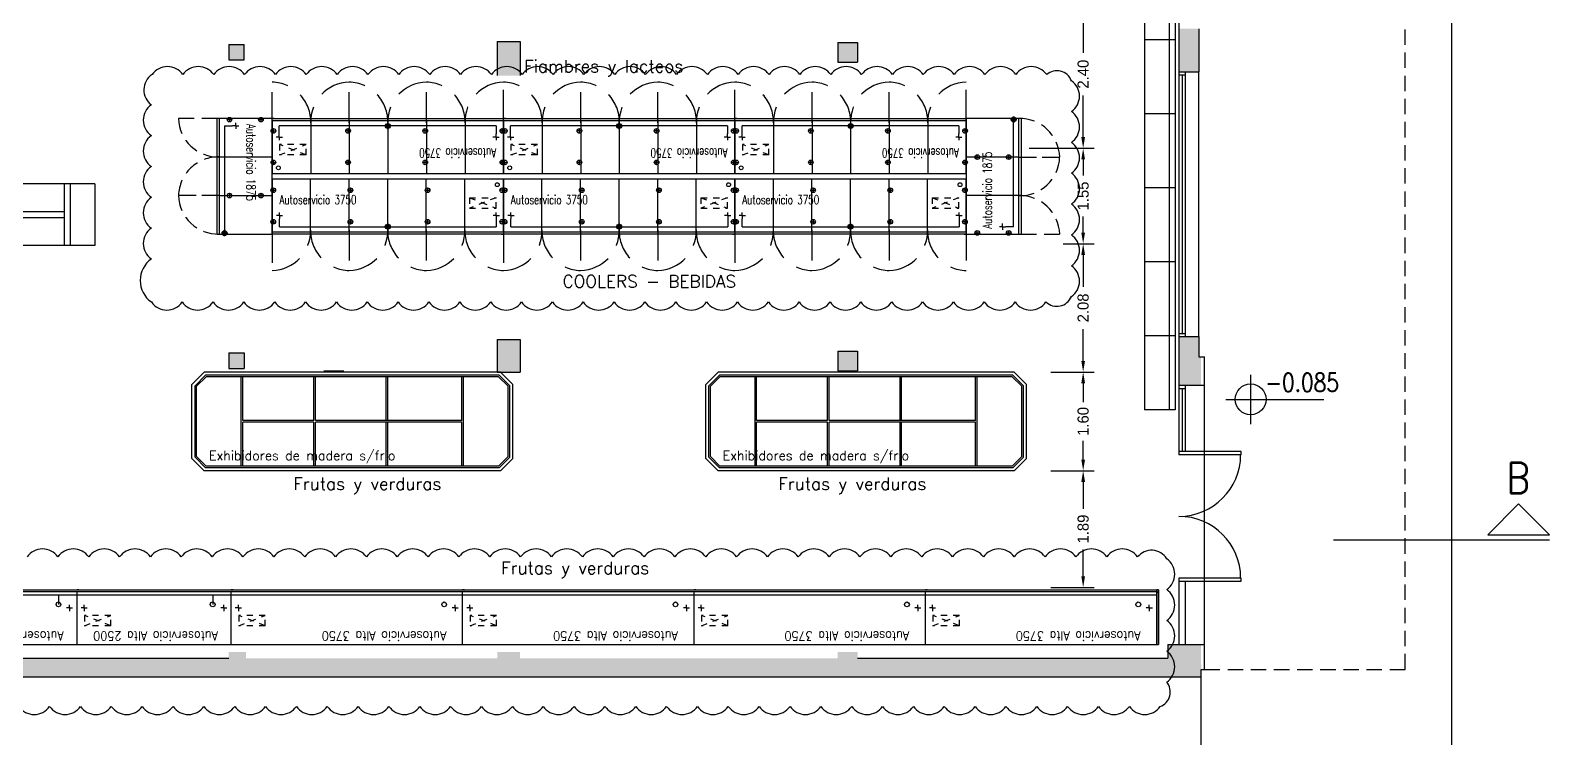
# Model space of a CAD drawing. Header units: metres. Extents: x 95 to 486, y 2972 to 3465.
# Drawn here: x 217.37 to 242, y 3373.57 to 3385.03 of the extents above; entities that cross this region are included whole.
import ezdxf
from ezdxf.enums import TextEntityAlignment as Align

# ---------------------------------------------------------------- set-up
doc = ezdxf.new("R2010")
doc.units = ezdxf.units.M
for name, pattern in [('DASHED2', [0.375, 0.25, -0.125]), ('HIDDEN', [0.375, 0.25, -0.125]), ('TRATTEGGIATA2', [0.375, 0.25, -0.125])]:
    doc.linetypes.add(name, pattern=pattern)
for name, color, linetype in [('0_MUROS', 7, 'Continuous'), ('0_PUERTAS-VENTANAS', 3, 'Continuous'), ('C_COTAS', 5, 'Continuous'), ('E-EXHIBIDORAS', 8, 'Continuous'), ('E-TXT', 7, 'Continuous'), ('E_EQUIPAMIENTO', 1, 'Continuous'), ('E_EXHIBIDORAS', 1, 'Continuous'), ('E_GONDOLAS', 1, 'Continuous'), ('T_TEXTOS', 3, 'Continuous'), ('T_TEXTOS-EQUIPAMIENTO', 5, 'Continuous')]:
    doc.layers.add(name, color=color, linetype=linetype)
doc.styles.add('ROMANS', font='romans.shx', dxfattribs={"width": 0.8, "height": 0.15})
doc.styles.add('TESTI15', font='romans.shx', dxfattribs={"width": 0.9, "height": 1.5})
doc.dimstyles.new('STANDARD$0', dxfattribs={"dimtxt": 0.2, "dimasz": 0.18, "dimexe": 0.18, "dimexo": 0.0625, "dimgap": 0.09, "dimtad": 0, "dimzin": 0, "dimdsep": 46, "dimtxsty": 'ROMANS', "dimblk": 'OBLIQUE', "dimsah": 1, "dimcen": 0.09, "dimse1": 1, "dimse2": 1, "dimadec": 0, "dimazin": 0, "dimtfac": 1, "dimtofl": 0, "dimtmove": 0, "dimatfit": 3, "dimldrblk": 'OBLIQUE', "dimfxl": 1, "dimtolj": 1, "dimtzin": 0, "dimarcsym": 0})

# ---------------------------------------------------------------- blocks, each defined once
blk = doc.blocks.new('*D250')
at = {"layer": 'C_COTAS', "color": 0, "lineweight": -2, "transparency": 16777216}
for p, q in [((233.767, 3385.524), (234.616, 3385.524)), ((234.436, 3385.344), (234.436, 3384.669)), ((234.436, 3383.304), (234.436, 3383.979)), ((233.562, 3383.124), (234.616, 3383.124))]:
    blk.add_line(p, q, dxfattribs=at)
at = {"layer": 'C_COTAS', "color": 0, "transparency": 16777216}
for points in [[(234.406, 3385.344), (234.466, 3385.344), (234.436, 3385.524)], [(234.406, 3383.304), (234.466, 3383.304), (234.436, 3383.124)]]:
    blk.add_solid(points, dxfattribs=at)
at = {"layer": 'DEFPOINTS', "color": 0, "transparency": 16777216}
for p in [(233.705, 3385.524), (233.5, 3383.124), (234.436, 3383.124)]:
    blk.add_point(p, dxfattribs=at)
at = {"layer": 'C_COTAS', "color": 0, "transparency": 16777216, "insert": (234.436, 3384.324), "char_height": 0.18, "attachment_point": 5, "rotation": 90}
blk.add_mtext('\\A1;2.40', dxfattribs=at)
blk = doc.blocks.new('*D251')
at = {"layer": 'C_COTAS', "color": 0, "lineweight": -2, "transparency": 16777216}
for p, q in [((234.112, 3381.574), (234.616, 3381.574)), ((234.436, 3381.394), (234.436, 3380.879)), ((234.436, 3379.674), (234.436, 3380.189)), ((233.912, 3379.494), (234.616, 3379.494))]:
    blk.add_line(p, q, dxfattribs=at)
at = {"layer": 'C_COTAS', "color": 0, "transparency": 16777216}
for points in [[(234.406, 3381.394), (234.466, 3381.394), (234.436, 3381.574)], [(234.406, 3379.674), (234.466, 3379.674), (234.436, 3379.494)]]:
    blk.add_solid(points, dxfattribs=at)
at = {"layer": 'DEFPOINTS', "color": 0, "transparency": 16777216}
for p in [(234.05, 3381.574), (233.85, 3379.494), (234.436, 3379.494)]:
    blk.add_point(p, dxfattribs=at)
at = {"layer": 'C_COTAS', "color": 0, "transparency": 16777216, "insert": (234.436, 3380.534), "char_height": 0.18, "attachment_point": 5, "rotation": 90}
blk.add_mtext('\\A1;2.08', dxfattribs=at)
blk = doc.blocks.new('*D252')
at = {"layer": 'C_COTAS', "color": 0, "lineweight": -2, "transparency": 16777216}
for p, q in [((233.912, 3377.894), (234.616, 3377.894)), ((234.436, 3377.714), (234.436, 3377.279)), ((234.436, 3376.184), (234.436, 3376.619)), ((233.912, 3376.004), (234.616, 3376.004))]:
    blk.add_line(p, q, dxfattribs=at)
at = {"layer": 'C_COTAS', "color": 0, "transparency": 16777216}
for points in [[(234.406, 3377.714), (234.466, 3377.714), (234.436, 3377.894)], [(234.406, 3376.184), (234.466, 3376.184), (234.436, 3376.004)]]:
    blk.add_solid(points, dxfattribs=at)
at = {"layer": 'DEFPOINTS', "color": 0, "transparency": 16777216}
for p in [(233.85, 3377.894), (233.85, 3376.004), (234.436, 3376.004)]:
    blk.add_point(p, dxfattribs=at)
at = {"layer": 'C_COTAS', "color": 0, "transparency": 16777216, "insert": (234.436, 3376.949), "char_height": 0.18, "attachment_point": 5, "rotation": 90}
blk.add_mtext('\\A1;1.89', dxfattribs=at)
blk = doc.blocks.new('*D253')
at = {"layer": 'C_COTAS', "color": 0, "lineweight": -2, "transparency": 16777216}
for p, q in [((233.912, 3379.494), (234.616, 3379.494)), ((234.436, 3379.314), (234.436, 3379.009)), ((234.436, 3378.074), (234.436, 3378.379)), ((233.912, 3377.894), (234.616, 3377.894))]:
    blk.add_line(p, q, dxfattribs=at)
at = {"layer": 'C_COTAS', "color": 0, "transparency": 16777216}
for points in [[(234.406, 3379.314), (234.466, 3379.314), (234.436, 3379.494)], [(234.406, 3378.074), (234.466, 3378.074), (234.436, 3377.894)]]:
    blk.add_solid(points, dxfattribs=at)
at = {"layer": 'DEFPOINTS', "color": 0, "transparency": 16777216}
for p in [(233.85, 3379.494), (233.85, 3377.894), (234.436, 3377.894)]:
    blk.add_point(p, dxfattribs=at)
at = {"layer": 'C_COTAS', "color": 0, "transparency": 16777216, "insert": (234.436, 3378.694), "char_height": 0.18, "attachment_point": 5, "rotation": 90}
blk.add_mtext('\\A1;1.60', dxfattribs=at)
blk = doc.blocks.new('*D255')
at = {"layer": 'C_COTAS', "color": 0, "lineweight": -2, "transparency": 16777216}
for p, q in [((233.562, 3383.124), (234.616, 3383.124)), ((234.436, 3382.944), (234.436, 3382.679)), ((234.436, 3381.754), (234.436, 3382.019)), ((234.112, 3381.574), (234.616, 3381.574))]:
    blk.add_line(p, q, dxfattribs=at)
at = {"layer": 'C_COTAS', "color": 0, "transparency": 16777216}
for points in [[(234.406, 3382.944), (234.466, 3382.944), (234.436, 3383.124)], [(234.406, 3381.754), (234.466, 3381.754), (234.436, 3381.574)]]:
    blk.add_solid(points, dxfattribs=at)
at = {"layer": 'DEFPOINTS', "color": 0, "transparency": 16777216}
for p in [(233.5, 3383.124), (234.05, 3381.574), (234.436, 3381.574)]:
    blk.add_point(p, dxfattribs=at)
at = {"layer": 'C_COTAS', "color": 0, "transparency": 16777216, "insert": (234.436, 3382.349), "char_height": 0.18, "attachment_point": 5, "rotation": 90}
blk.add_mtext('\\A1;1.55', dxfattribs=at)
blk = doc.blocks.new('3750')
at = {"layer": 'E_EXHIBIDORAS'}
for p, q in [((411945, 430550), (408195, 430550)), ((408195, 430550), (408195, 429700)), ((411945, 430550), (411945, 429700)), ((408317, 429960), (408267, 429960)), ((408317, 429960), (408317, 430010)), ((408317, 429960), (408317, 429910)), ((408317, 429960), (408367, 429960)), ((408455, 429902), (408467, 429930)), ((408467, 429930), (408495, 429942)), ((408495, 429942), (408524, 429931)), ((408524, 429931), (408535, 429902)), ((411830, 429960), (411780, 429960)), ((411830, 429960), (411830, 430010)), ((411830, 429960), (411830, 429910)), ((411830, 429960), (411880, 429960)), ((408195, 429700), (411945, 429700)), ((408467, 429874), (408455, 429902)), ((408495, 429862), (408467, 429874)), ((408524, 429874), (408495, 429862)), ((408535, 429902), (408524, 429874)), ((410695, 429665), (408195, 429665)), ((411915, 429665), (411945, 429665))]:
    blk.add_line(p, q, dxfattribs=at)
at = {"layer": 'E_EXHIBIDORAS', "linetype": 'TRATTEGGIATA2'}
for p, q in [((411395, 430250), (411825, 430250)), ((411395, 430250), (411825, 430080)), ((411825, 430250), (411395, 430080)), ((411395, 430250), (411395, 430080)), ((411825, 430080), (411825, 430250)), ((411395, 430080), (411825, 430080))]:
    blk.add_line(p, q, dxfattribs=at)
at = {"layer": 'E_EXHIBIDORAS', "color": 3}
for p, q in [((408195, 429752), (411945, 429752)), ((411945, 429665), (408195, 429665))]:
    blk.add_line(p, q, dxfattribs=at)
at = {"layer": 'E_EXHIBIDORAS', "color": 5, "style": 'TESTI15', "width": 0.9}
blk.add_text('Autoservicio Alta 3750', height=148, dxfattribs=at).set_placement((409469, 430417), align=Align.MIDDLE)
blk = doc.blocks.new('2500')
at = {"layer": 'E_EXHIBIDORAS'}
for p, q in [((411945, 428701), (409445, 428701)), ((409445, 428701), (409445, 427851)), ((411945, 428701), (411945, 427851)), ((409567, 428111), (409517, 428111)), ((409567, 428111), (409567, 428161)), ((409567, 428111), (409567, 428061)), ((409567, 428111), (409617, 428111)), ((409705, 428053), (409717, 428081)), ((409717, 428026), (409705, 428053)), ((409717, 428081), (409745, 428093)), ((409745, 428013), (409717, 428026)), ((409745, 428093), (409774, 428082)), ((409745, 427903), (409745, 428053)), ((409774, 428025), (409745, 428013)), ((409774, 428082), (409785, 428053)), ((409785, 428053), (409774, 428025)), ((411830, 428111), (411780, 428111)), ((411830, 428111), (411830, 428161)), ((411830, 428111), (411830, 428061)), ((411830, 428111), (411880, 428111)), ((409445, 427851), (411945, 427851)), ((411915, 427816), (411945, 427816))]:
    blk.add_line(p, q, dxfattribs=at)
at = {"layer": 'E_EXHIBIDORAS', "linetype": 'TRATTEGGIATA2'}
for p, q in [((411395, 428401), (411825, 428401)), ((411395, 428401), (411825, 428231)), ((411825, 428401), (411395, 428231)), ((411395, 428401), (411395, 428231)), ((411395, 428231), (411825, 428231)), ((411825, 428231), (411825, 428401))]:
    blk.add_line(p, q, dxfattribs=at)
at = {"layer": 'E_EXHIBIDORAS', "color": 3}
for p, q in [((409445, 427903), (411945, 427903)), ((411945, 427816), (409445, 427816))]:
    blk.add_line(p, q, dxfattribs=at)
at = {"layer": 'E_EXHIBIDORAS', "color": 5, "style": 'TESTI15', "width": 0.9}
blk.add_text('Autoservicio Alta 2500', height=148, dxfattribs=at).set_placement((410672, 428568), align=Align.MIDDLE)
blk = doc.blocks.new('lateral izquierdo')
at = {"layer": 'E_EXHIBIDORAS', "color": 3, "linetype": 'ByBlock'}
for p, q in [((407702, 429665), (407702, 430550)), ((407732, 429700), (407717, 429700)), ((407702, 429665), (407732, 429665))]:
    blk.add_line(p, q, dxfattribs=at)
at = {"layer": 'E_EXHIBIDORAS'}
for p, q in [((407732, 430550), (407702, 430550)), ((407732, 429700), (407732, 429665))]:
    blk.add_line(p, q, dxfattribs=at)
at = {"layer": 'E_EXHIBIDORAS', "color": 1, "linetype": 'ByBlock'}
blk.add_line((407732, 429665), (407732, 430550), dxfattribs=at)
at = {"layer": 'E_EXHIBIDORAS', "color": 3, "linetype": 'ByBlock'}
blk.add_arc((407720, 429718), 17.5, 187.7705, 262.2295, dxfattribs=at)
blk = doc.blocks.new('COSTAN-REFERENCIA DE DESAGÜES')
at = {"layer": 'E-EXHIBIDORAS'}
blk.add_hatch(color=256, dxfattribs=at).paths.add_polyline_path([(40, 0, 1), (-40, 0, 1)])
blk.add_circle((0, 0), 40, dxfattribs=at)
blk = doc.blocks.new('COSTAN-CAM-COSTAN-CAM-COSTAN-CAM-COSTAN-CAM-COSTAN-CAM-COSTAN-CAM-COSTAN-CAM-COSTAN-CAM-COSTAN-CAM-COSTAN-CAM-COSTAN-CAM-COSTAN-CAM-COSTAN-CAM-COSTAN-CAM-COSTAN-CAM-COSTAN-CAM-LI_TL1_N_ECO 375')
at = {"layer": 'E-EXHIBIDORAS'}
for p, q in [((3750, 0), (0, 0)), ((0, 0), (0, -855)), ((625, -890), (625, 0)), ((1250, -855), (1250, 0)), ((1875, -890), (1875, 0)), ((2500, -855), (2500, 0)), ((3125, -890), (3125, 0)), ((3750, -855), (3750, 0)), ((-18, -180), (58, -180)), ((20, -142), (20, -218)), ((1232, -180), (1308, -180)), ((1270, -142), (1270, -218)), ((2482, -180), (2558, -180)), ((2520, -142), (2520, -218)), ((3768, -180), (3692, -180)), ((3730, -142), (3730, -218)), ((-18, -690), (58, -690)), ((20, -652), (20, -728)), ((122, -590), (72, -590)), ((122, -590), (122, -540)), ((122, -590), (122, -640)), ((122, -590), (172, -590)), ((122, -770), (122, -645)), ((1232, -690), (1308, -690)), ((1270, -652), (1270, -728)), ((1875, -720), (1875, -820)), ((2482, -690), (2558, -690)), ((2520, -652), (2520, -728)), ((3635, -590), (3585, -590)), ((3635, -590), (3635, -540)), ((3635, -590), (3635, -640)), ((3635, -590), (3685, -590)), ((3635, -645), (3635, -770)), ((3768, -690), (3692, -690)), ((3730, -652), (3730, -728)), ((0, -855), (3750, -855)), ((122, -770), (3635, -770)), ((1925, -770), (1825, -770)), ((3720, -890), (3750, -890))]:
    blk.add_line(p, q, dxfattribs=at)
at = {"layer": 'E-EXHIBIDORAS', "linetype": 'TRATTEGGIATA2'}
for p, q in [((3200, -300), (3630, -300)), ((3200, -300), (3630, -470)), ((3630, -300), (3200, -470)), ((3200, -300), (3200, -470)), ((3200, -470), (3630, -470)), ((3630, -470), (3630, -300))]:
    blk.add_line(p, q, dxfattribs=at)
at = {"layer": 'E-EXHIBIDORAS', "linetype": 'DASHED2', "ltscale": 2000}
for p, q in [((0, -855), (0, -1480)), ((1250, -820), (1250, -1480)), ((2500, -820), (2500, -1480)), ((3750, -820), (3750, -1480))]:
    blk.add_line(p, q, dxfattribs=at)
at = {"layer": 'E-EXHIBIDORAS', "linetype": 'ByBlock'}
blk.add_line((3750, -890), (0, -890), dxfattribs=at)
at = {"layer": 'E-EXHIBIDORAS'}
for centre, radius in [((20, -180), 37.6), ((1270, -180), 37.6), ((2520, -180), 37.6), ((3650, -90), 31), ((3730, -180), 37.6), ((20, -690), 37.6), ((1270, -690), 37.6), ((2520, -690), 37.6), ((3730, -690), 37.6)]:
    blk.add_circle(centre, radius, dxfattribs=at)
at = {"layer": 'E-EXHIBIDORAS', "linetype": 'DASHED2', "ltscale": 2000}
for centre, start, end in [((-17, -838), 271.5602, 1.5602), ((1267, -838), 178.4398, 268.4398), ((1233, -838), 271.5602, 1.5602), ((2517, -838), 178.4398, 268.4398), ((2483, -838), 271.5602, 1.5602), ((3767, -838), 178.4398, 268.4398)]:
    blk.add_arc(centre, 643, start, end, dxfattribs=at)
at = {"layer": 'E-EXHIBIDORAS'}
blk.add_blockref('COSTAN-REFERENCIA DE DESAGÜES', (1875, -770), dxfattribs=at)
at = {"layer": 'E-TXT', "insert": (120, -257), "char_height": 148, "attachment_point": 1}
blk.add_mtext_dynamic_manual_height_columns('{\\Fromans|c0;\\W0.7;Autoservicio 3750}', width=2631.13, gutter_width=1.38, heights=[0], dxfattribs=at)
blk = doc.blocks.new('ESQUINA')
at = {"layer": 'E-EXHIBIDORAS'}
for p, q in [((232.734, 3384.07), (230.859, 3384.07)), ((230.859, 3384.07), (230.859, 3383.215)), ((230.879, 3383.927), (230.879, 3383.852)), ((231.484, 3383.18), (231.484, 3384.07)), ((232.109, 3383.215), (232.109, 3384.07)), ((232.109, 3383.927), (232.109, 3383.852)), ((232.734, 3383.18), (232.734, 3384.07)), ((230.841, 3383.89), (230.916, 3383.89)), ((232.071, 3383.89), (232.146, 3383.89)), ((230.98, 3383.48), (230.93, 3383.48)), ((230.98, 3383.48), (230.98, 3383.53)), ((230.98, 3383.48), (230.98, 3383.43)), ((230.98, 3383.48), (231.03, 3383.48)), ((230.98, 3383.3), (230.98, 3383.425)), ((230.841, 3383.38), (230.916, 3383.38)), ((230.859, 3383.215), (232.734, 3383.215)), ((230.859, 3383.215), (230.859, 3383.18)), ((232.734, 3383.18), (230.859, 3383.18)), ((230.879, 3383.417), (230.879, 3383.342)), ((230.98, 3383.3), (232.734, 3383.3)), ((232.071, 3383.38), (232.146, 3383.38)), ((232.109, 3383.417), (232.109, 3383.342)), ((232.769, 3383.3), (232.669, 3383.3)), ((232.719, 3383.35), (232.719, 3383.25))]:
    blk.add_line(p, q, dxfattribs=at)
at = {"layer": 'E-EXHIBIDORAS', "linetype": 'DASHED2'}
for p, q in [((230.859, 3383.18), (230.859, 3382.555)), ((232.109, 3383.215), (232.109, 3382.555)), ((232.109, 3383.18), (232.109, 3382.555))]:
    blk.add_line(p, q, dxfattribs=at)
at = {"layer": 'E-EXHIBIDORAS'}
for centre in [(230.879, 3383.89), (232.109, 3383.89), (230.879, 3383.38), (232.109, 3383.38)]:
    blk.add_circle(centre, 0.0376, dxfattribs=at)
at = {"layer": 'E-EXHIBIDORAS', "linetype": 'DASHED2'}
for centre, start, end in [((230.841, 3383.197), 271.5602, 1.5602), ((232.126, 3383.197), 178.4398, 268.4398), ((232.091, 3383.197), 271.5602, 1.5602)]:
    blk.add_arc(centre, 0.643, start, end, dxfattribs=at)
at = {"layer": 'E-EXHIBIDORAS', "xscale": 0.001, "yscale": 0.001, "zscale": 0.001}
blk.add_blockref('COSTAN-REFERENCIA DE DESAGÜES', (232.719, 3383.3), dxfattribs=at)
at = {"layer": 'E-TXT', "insert": (230.948, 3383.801), "char_height": 0.148, "attachment_point": 1}
blk.add_mtext_dynamic_manual_height_columns('{\\Fromans|c0;\\W0.7;Autoservicio 1875}', width=2517.26704, gutter_width=1.383, heights=[0], dxfattribs=at)

msp = doc.modelspace()

# ---------------------------------------------------------------- hatches: boundary and pattern name
at = {"layer": '0_MUROS'}
h = msp.add_hatch(color=256, dxfattribs=at)
h.paths.add_polyline_path([(236.3086, 3395.0595), (235.9886, 3395.0595), (235.9886, 3394.3595), (236.3086, 3394.3595)])
h.paths.add_polyline_path([(236.3086, 3390.0595), (235.9886, 3390.0595), (235.9886, 3389.3595), (236.3086, 3389.3595)])
h.paths.add_polyline_path([(236.3086, 3385.0595), (235.9886, 3385.0595), (235.9886, 3384.3645), (236.3086, 3384.3645)])
h.paths.add_polyline_path([(236.3442, 3379.7395), (236.3086, 3379.7395), (236.3086, 3380.0695), (235.9886, 3380.0695), (235.9886, 3379.2795), (236.3446, 3379.2795)])
h = msp.add_hatch(color=256, dxfattribs=at)
h.paths.add_polyline_path([(220.8386, 3394.8345), (220.5886, 3394.8345), (220.5886, 3394.5845), (220.8386, 3394.5845)])
h.paths.add_polyline_path([(230.7786, 3389.8595), (230.4586, 3389.8595), (230.4586, 3389.5395), (230.7786, 3389.5395)])
h.paths.add_polyline_path([(220.8386, 3389.8245), (220.5886, 3389.8245), (220.5886, 3389.5745), (220.8386, 3389.5745)])
h.paths.add_polyline_path([(220.8386, 3384.8045), (220.5886, 3384.8045), (220.5886, 3384.5545), (220.8386, 3384.5545)])
h = msp.add_hatch(color=256, dxfattribs=at)
h.paths.add_polyline_path([(225.3086, 3389.8745), (224.9386, 3389.8745), (224.9386, 3389.3445), (225.3086, 3389.3445)])
h.paths.add_polyline_path([(224.9386, 3384.6345), (224.9386, 3384.3019), (225.2742, 3384.3019), (225.2742, 3384.6345)])
h.paths.add_polyline_path([(225.2742, 3384.7345), (225.2742, 3384.8545), (224.9386, 3384.8545), (224.9386, 3384.7345)])
h.paths.add_polyline_path([(225.3086, 3384.6345), (225.2742, 3384.6345), (225.2742, 3384.3019), (225.3086, 3384.3019)])
h.paths.add_polyline_path([(225.2742, 3384.7345), (225.3086, 3384.7345), (225.3086, 3384.8545), (225.2742, 3384.8545)])
h.paths.add_polyline_path([(224.9386, 3380.0245), (224.9386, 3379.4945), (225.3086, 3379.4945), (225.3086, 3380.0245)])
h.paths.add_polyline_path([(225.3086, 3384.6345), (225.3086, 3384.7345), (224.9386, 3384.7345), (224.9386, 3384.6345)])
h.paths.add_polyline_path([(223.4704, 3377.3262), (226.299, 3377.3262), (226.299, 3377.7262), (223.4704, 3377.7262)], flags=9)
for points in [[(230.7786, 3384.8395), (230.4586, 3384.8395), (230.4586, 3384.5195), (230.7786, 3384.5195)], [(216.5286, 3374.5545), (236.3486, 3374.5545), (236.3482, 3375.0795), (235.8086, 3375.0795), (235.8086, 3374.8545), (230.7786, 3374.8545), (230.7786, 3374.9545), (230.4586, 3374.9545), (230.4586, 3374.8545), (225.3086, 3374.8545), (225.3086, 3374.9545), (224.9386, 3374.9545), (224.9386, 3374.8545), (220.8688, 3374.8545), (220.8688, 3374.9545), (220.5886, 3374.9545), (220.5886, 3374.8545), (216.6786, 3374.8545), (216.6786, 3374.9545), (216.3486, 3374.9545), (216.3486, 3374.8345), (216.0986, 3374.8345), (216.0986, 3374.5345), (216.2286, 3374.5345), (216.2286, 3370.0945), (216.0986, 3370.0945), (216.0986, 3369.7945), (216.2286, 3369.7945), (216.2286, 3360.1195), (216.0986, 3360.1195), (216.0986, 3359.8795), (216.0686, 3359.8795), (216.0686, 3359.7545), (216.2386, 3359.7545), (216.2386, 3359.4845), (216.5286, 3359.4845)]]:
    msp.add_hatch(color=256, dxfattribs=at).paths.add_polyline_path(points)
h = msp.add_hatch(color=256, dxfattribs=at)
h.paths.add_polyline_path([(216.4886, 3379.3645), (216.4886, 3379.8927), (216.1886, 3379.8927), (216.1886, 3379.6645), (215.8386, 3379.6645), (215.8386, 3379.3645)])
h.paths.add_polyline_path([(216.4886, 3379.8927), (216.4886, 3379.9345), (216.1886, 3379.9345), (216.1886, 3379.8927)])
h.paths.add_polyline_path([(217.8192, 3379.0187), (217.8192, 3379.5587), (218.0892, 3379.5587), (218.0892, 3379.0187)], flags=9)
h = msp.add_hatch(color=256, dxfattribs=at)
h.paths.add_polyline_path([(220.8386, 3379.8045), (220.5886, 3379.8045), (220.5886, 3379.5545), (220.8386, 3379.5545)])
h.paths.add_polyline_path([(230.7786, 3379.8345), (230.4586, 3379.8345), (230.4586, 3379.5145), (230.7786, 3379.5145)])

# ---------------------------------------------------------------- linework, layer by layer
msp.add_lwpolyline([(219.3335, 3380.6308, 0.5205671), (219.8335, 3380.6308, 0.5205671), (220.3335, 3380.6308, 0.5205671), (220.8335, 3380.6308, 0.5205671), (221.3335, 3380.6308, 0.5205671), (221.8335, 3380.6308, 0.5205671), (222.3335, 3380.6308, 0.5205671), (222.8335, 3380.6308, 0.5205671), (223.3335, 3380.6308, 0.5205671), (223.8335, 3380.6308, 0.5205671), (224.3335, 3380.6308, 0.5205671), (224.8335, 3380.6308, 0.5205671), (225.3335, 3380.6308, 0.5205671), (225.8335, 3380.6308, 0.5205671), (226.3335, 3380.6308, 0.5205671), (226.8335, 3380.6308, 0.5205671), (227.3335, 3380.6308, 0.5205671), (227.8335, 3380.6308, 0.5205671), (228.3335, 3380.6308, 0.5205671), (228.8335, 3380.6308, 0.5205671), (229.3335, 3380.6308, 0.5205671), (229.8335, 3380.6308, 0.5205671), (230.3335, 3380.6308, 0.5205671), (230.8335, 3380.6308, 0.5205671), (231.3335, 3380.6308, 0.5205671), (231.8335, 3380.6308, 0.5205671), (232.3335, 3380.6308, 0.5205671), (232.8335, 3380.6308, 0.5205671), (233.3335, 3380.6308, 0.5205671), (233.8335, 3380.6308, 0.5205671), (234.2461, 3380.7182, 0.5205671), (234.2461, 3381.2182, 0.5205671), (234.2461, 3381.7182, 0.5205671), (234.2461, 3382.2182, 0.5205671), (234.2461, 3382.7182, 0.5205671), (234.2461, 3383.2182, 0.5205671), (234.2461, 3383.7182, 0.5205671), (234.2461, 3384.2182, 0.5205671), (233.8447, 3384.3168, 0.5205671), (233.3447, 3384.3168, 0.5205671), (232.8447, 3384.3168, 0.5205671), (232.3447, 3384.3168, 0.5205671), (231.8447, 3384.3168, 0.5205671), (231.3447, 3384.3168, 0.5205671), (230.8447, 3384.3168, 0.5205671), (230.3447, 3384.3168, 0.5205671), (229.8447, 3384.3168, 0.5205671), (229.3447, 3384.3168, 0.5205671), (228.8447, 3384.3168, 0.5205671), (228.3447, 3384.3168, 0.5205671), (227.8447, 3384.3168, 0.5205671), (227.3447, 3384.3168, 0.5205671), (226.8447, 3384.3168, 0.5205671), (226.3447, 3384.3168, 0.5205671), (225.8447, 3384.3168, 0.5205671), (225.3447, 3384.3168, 0.5205671), (224.8447, 3384.3168, 0.5205671), (224.3447, 3384.3168, 0.5205671), (223.8447, 3384.3168, 0.5205671), (223.3447, 3384.3168, 0.5205671), (222.8447, 3384.3168, 0.5205671), (222.3447, 3384.3168, 0.5205671), (221.8447, 3384.3168, 0.5205671), (221.3447, 3384.3168, 0.5205671), (220.8447, 3384.3168, 0.5205671), (220.3447, 3384.3168, 0.5205671), (219.8447, 3384.3168, 0.5205671), (219.3447, 3384.3168, 0.5205671), (219.3335, 3383.8279, 0.5205671), (219.3335, 3383.3279, 0.5205671), (219.3335, 3382.8279, 0.5205671), (219.3335, 3382.3279, 0.5205671), (219.3335, 3381.8279, 0.5205671), (219.3335, 3381.3279, 0.5205671)], format="xyb", close=True)
msp.add_lwpolyline([(217.1847, 3374.0727, 0.5205671), (217.6847, 3374.0727, 0.5205671), (218.1847, 3374.0727, 0.5205671), (218.6847, 3374.0727, 0.5205671), (219.1847, 3374.0727, 0.5205671), (219.6847, 3374.0727, 0.5205671), (220.1847, 3374.0727, 0.5205671), (220.6847, 3374.0727, 0.5205671), (221.1847, 3374.0727, 0.5205671), (221.6847, 3374.0727, 0.5205671), (222.1847, 3374.0727, 0.5205671), (222.6847, 3374.0727, 0.5205671), (223.1847, 3374.0727, 0.5205671), (223.6847, 3374.0727, 0.5205671), (224.1847, 3374.0727, 0.5205671), (224.6847, 3374.0727, 0.5205671), (225.1847, 3374.0727, 0.5205671), (225.6847, 3374.0727, 0.5205671), (226.1847, 3374.0727, 0.5205671), (226.6847, 3374.0727, 0.5205671), (227.1847, 3374.0727, 0.5205671), (227.6847, 3374.0727, 0.5205671), (228.1847, 3374.0727, 0.5205671), (228.6847, 3374.0727, 0.5205671), (229.1847, 3374.0727, 0.5205671), (229.6847, 3374.0727, 0.5205671), (230.1847, 3374.0727, 0.5205671), (230.6847, 3374.0727, 0.5205671), (231.1847, 3374.0727, 0.5205671), (231.6847, 3374.0727, 0.5205671), (232.1847, 3374.0727, 0.5205671), (232.6847, 3374.0727, 0.5205671), (233.1847, 3374.0727, 0.5205671), (233.6847, 3374.0727, 0.5205671), (234.1847, 3374.0727, 0.5205671), (234.6847, 3374.0727, 0.5205671), (235.1847, 3374.0727, 0.5205671), (235.6847, 3374.0727, 0.5205671), (235.7898, 3374.4677, 0.5205671), (235.7898, 3374.9677, 0.5205671), (235.7898, 3375.4677, 0.5205671), (235.7898, 3375.9677, 0.5205671), (235.7898, 3376.4677, 0.5205671), (235.3188, 3376.4966, 0.5205671), (234.8188, 3376.4966, 0.5205671), (234.3188, 3376.4966, 0.5205671), (233.8188, 3376.4966, 0.5205671), (233.3188, 3376.4966, 0.5205671), (232.8188, 3376.4966, 0.5205671), (232.3188, 3376.4966, 0.5205671), (231.8188, 3376.4966, 0.5205671), (231.3188, 3376.4966, 0.5205671), (230.8188, 3376.4966, 0.5205671), (230.3188, 3376.4966, 0.5205671), (229.8188, 3376.4966, 0.5205671), (229.3188, 3376.4966, 0.5205671), (228.8188, 3376.4966, 0.5205671), (228.3188, 3376.4966, 0.5205671), (227.8188, 3376.4966, 0.5205671), (227.3188, 3376.4966, 0.5205671), (226.8188, 3376.4966, 0.5205671), (226.3188, 3376.4966, 0.5205671), (225.8188, 3376.4966, 0.5205671), (225.3188, 3376.4966, 0.5205671), (224.8188, 3376.4966, 0.5205671), (224.3188, 3376.4966, 0.5205671), (223.8188, 3376.4966, 0.5205671), (223.3188, 3376.4966, 0.5205671), (222.8188, 3376.4966, 0.5205671), (222.3188, 3376.4966, 0.5205671), (221.8188, 3376.4966, 0.5205671), (221.3188, 3376.4966, 0.5205671), (220.8188, 3376.4966, 0.5205671), (220.3188, 3376.4966, 0.5205671), (219.8188, 3376.4966, 0.5205671), (219.3188, 3376.4966, 0.5205671), (218.8188, 3376.4966, 0.5205671), (218.3188, 3376.4966, 0.5205671), (217.8188, 3376.4966, 0.5205671), (217.3188, 3376.4966, 0.5205671)], format="xyb")
at = {"layer": '0_MUROS', "color": 4}
msp.add_line((240.4086, 3361.3845), (240.4086, 3436.1031), dxfattribs=at)
at = {"layer": '0_MUROS', "color": 2, "linetype": 'HIDDEN'}
for p, q in [((239.6536, 3374.6745), (239.6536, 3409.9545)), ((236.4036, 3374.6745), (239.6536, 3374.6745))]:
    msp.add_line(p, q, dxfattribs=at)
at = {"layer": '0_MUROS'}
for p, q in [((235.9886, 3385.0095), (235.9886, 3384.3145)), ((236.3086, 3385.0595), (236.3086, 3384.3645)), ((220.5886, 3384.8045), (220.5886, 3384.5545)), ((220.5886, 3384.8045), (220.8386, 3384.8045)), ((220.5886, 3384.8045), (220.8386, 3384.8045)), ((220.8386, 3384.5545), (220.8386, 3384.8045)), ((224.9386, 3384.8545), (224.9386, 3384.3019)), ((224.9386, 3384.8545), (225.3086, 3384.8545)), ((225.3086, 3384.8545), (225.3086, 3384.3019)), ((230.4586, 3384.8395), (230.4586, 3384.5195)), ((230.4586, 3384.8395), (230.7786, 3384.8395)), ((230.7786, 3384.8395), (230.7786, 3384.5195)), ((220.5886, 3384.5545), (220.8386, 3384.5545)), ((230.4586, 3384.5195), (230.7786, 3384.5195)), ((235.9886, 3384.3645), (236.3086, 3384.3645)), ((224.9386, 3380.0245), (224.9386, 3379.4945)), ((224.9386, 3380.0245), (225.3086, 3380.0245)), ((225.3086, 3380.0245), (225.3086, 3379.4945)), ((235.9886, 3380.0695), (236.3086, 3380.0695)), ((235.9886, 3380.0195), (235.9886, 3379.2295)), ((236.3086, 3380.0695), (236.3086, 3379.7395)), ((220.5886, 3379.8045), (220.8386, 3379.8045)), ((220.5886, 3379.8045), (220.5886, 3379.5545)), ((220.8386, 3379.8045), (220.8386, 3379.5545)), ((230.4586, 3379.8345), (230.7786, 3379.8345)), ((230.4586, 3379.8345), (230.4586, 3379.5145)), ((230.7786, 3379.8345), (230.7786, 3379.5145)), ((236.3086, 3379.7395), (236.4036, 3379.7395)), ((236.4036, 3379.2795), (236.4036, 3379.7395)), ((220.5886, 3379.5545), (220.8386, 3379.5545)), ((222.1317, 3379.5145), (222.4517, 3379.5145)), ((224.9386, 3379.4945), (225.3086, 3379.4945)), ((230.4586, 3379.5145), (230.7786, 3379.5145)), ((235.9886, 3379.2795), (236.4036, 3379.2795)), ((235.8086, 3375.0795), (235.8086, 3374.8545)), ((235.8086, 3375.0795), (236.4036, 3375.0795)), ((236.4036, 3374.6745), (236.4036, 3375.0795)), ((216.6786, 3374.8545), (220.5886, 3374.8545)), ((230.7786, 3374.8545), (235.8086, 3374.8545)), ((236.3486, 3374.6745), (236.4036, 3374.6745)), ((236.3486, 3374.5545), (236.3486, 3374.6745)), ((216.5286, 3374.5545), (236.3486, 3374.5545))]:
    msp.add_line(p, q, dxfattribs=at)
at = {"layer": '0_MUROS', "color": 2}
for p, q in [((236.3086, 3380.0695), (236.3086, 3384.3645)), ((236.4036, 3375.0795), (236.4036, 3379.2795))]:
    msp.add_line(p, q, dxfattribs=at)
at = {"layer": '0_MUROS', "color": 5}
msp.add_line((236.3486, 3362.3645), (236.3486, 3374.5545), dxfattribs=at)
at = {"layer": '0_PUERTAS-VENTANAS'}
for p, q in [((235.9886, 3389.3095), (235.9886, 3385.0095)), ((235.9886, 3384.3145), (236.0886, 3384.3145)), ((235.9886, 3384.3145), (235.9886, 3380.0195)), ((236.0386, 3384.3145), (236.0386, 3380.1195)), ((236.0886, 3384.3645), (236.0886, 3380.0695)), ((235.9886, 3380.1195), (236.0886, 3380.1195)), ((236.0886, 3379.2795), (236.0886, 3378.2048)), ((235.9886, 3379.2295), (236.0886, 3379.2295)), ((235.9886, 3379.2295), (235.9886, 3378.1548)), ((236.0386, 3379.2295), (236.0386, 3378.2048)), ((236.9971, 3378.2048), (235.9886, 3378.2048)), ((236.9971, 3378.1548), (235.9886, 3378.1548)), ((236.9971, 3378.1548), (236.9971, 3378.2048)), ((235.9886, 3376.1548), (235.9886, 3375.0795)), ((236.9971, 3376.1548), (235.9886, 3376.1548)), ((235.9886, 3376.1048), (236.0886, 3376.1048)), ((235.9971, 3376.1048), (236.9971, 3376.1048)), ((236.0886, 3376.1048), (236.0886, 3375.0795)), ((236.9971, 3376.1048), (236.9971, 3376.1548))]:
    msp.add_line(p, q, dxfattribs=at)
at = {"layer": '0_PUERTAS-VENTANAS', "color": 5}
for centre, start, end in [((235.9886, 3378.1548), 270, 0), ((235.9886, 3376.1548), 0, 90)]:
    msp.add_arc(centre, 1, start, end, dxfattribs=at)
at = {"layer": 'C_COTAS', "color": 3}
for p, q in [((237.1499, 3379.4518), (237.1499, 3378.6518)), ((236.7499, 3379.0518), (238.3383, 3379.0518))]:
    msp.add_line(p, q, dxfattribs=at)
at = {"layer": 'C_COTAS', "color": 5}
for p, q in [((241.4926, 3377.3561), (240.9926, 3376.8561)), ((241.4926, 3377.3561), (241.9926, 3376.8561)), ((238.4959, 3376.7757), (241.9959, 3376.7757)), ((240.9926, 3376.8561), (241.9926, 3376.8561))]:
    msp.add_line(p, q, dxfattribs=at)
at = {"layer": 'C_COTAS', "color": 3}
msp.add_circle((237.1499, 3379.0518), 0.25, dxfattribs=at)
at = {"layer": 'E_EQUIPAMIENTO', "color": 2}
for p, q in [((220.1917, 3379.4945), (219.9917, 3379.2945)), ((224.9917, 3379.4945), (220.1917, 3379.4945)), ((225.1917, 3379.2945), (224.9917, 3379.4945)), ((228.5186, 3379.4945), (228.3186, 3379.2945)), ((233.3186, 3379.4945), (228.5186, 3379.4945)), ((233.5186, 3379.2945), (233.3186, 3379.4945)), ((219.9917, 3378.0945), (219.9917, 3379.2945)), ((220.2124, 3379.4445), (220.0417, 3379.2737)), ((220.0417, 3378.1152), (220.0417, 3379.2737)), ((224.971, 3379.4445), (220.2124, 3379.4445)), ((225.1417, 3379.2737), (224.971, 3379.4445)), ((225.1417, 3378.1152), (225.1417, 3379.2737)), ((225.1917, 3378.0945), (225.1917, 3379.2945)), ((228.3186, 3378.0945), (228.3186, 3379.2945)), ((228.5393, 3379.4445), (228.3686, 3379.2737)), ((228.3686, 3378.1152), (228.3686, 3379.2737)), ((233.2979, 3379.4445), (228.5393, 3379.4445)), ((233.4686, 3379.2737), (233.2979, 3379.4445)), ((233.4686, 3378.1152), (233.4686, 3379.2737)), ((233.5186, 3378.0945), (233.5186, 3379.2945)), ((220.1917, 3377.8945), (219.9917, 3378.0945)), ((220.2124, 3377.9445), (220.0417, 3378.1152)), ((225.1417, 3378.1152), (224.971, 3377.9445)), ((225.1917, 3378.0945), (224.9917, 3377.8945)), ((228.5186, 3377.8945), (228.3186, 3378.0945)), ((228.5393, 3377.9445), (228.3686, 3378.1152)), ((233.4686, 3378.1152), (233.2979, 3377.9445)), ((233.5186, 3378.0945), (233.3186, 3377.8945)), ((224.9917, 3377.8945), (220.1917, 3377.8945)), ((224.971, 3377.9445), (220.2124, 3377.9445)), ((233.3186, 3377.8945), (228.5186, 3377.8945)), ((233.2979, 3377.9445), (228.5393, 3377.9445))]:
    msp.add_line(p, q, dxfattribs=at)
at = {"layer": 'E_EQUIPAMIENTO'}
for p, q in [((220.2228, 3379.4195), (220.0667, 3379.2634)), ((220.0667, 3378.1255), (220.0667, 3379.2634)), ((224.9606, 3379.4195), (220.2228, 3379.4195)), ((220.7917, 3377.9695), (220.7917, 3379.4195)), ((220.8167, 3378.707), (220.8167, 3379.4195)), ((221.9667, 3378.707), (221.9667, 3379.4195)), ((221.9917, 3378.707), (221.9917, 3379.4195)), ((223.1417, 3378.707), (223.1417, 3379.4195)), ((223.1667, 3378.707), (223.1667, 3379.4195)), ((224.3667, 3378.707), (224.3667, 3379.4195)), ((224.3917, 3377.9695), (224.3917, 3379.4195)), ((225.1167, 3379.2634), (224.9606, 3379.4195)), ((225.1167, 3378.1255), (225.1167, 3379.2634)), ((228.5497, 3379.4195), (228.3936, 3379.2634)), ((228.3936, 3378.1255), (228.3936, 3379.2634)), ((233.2875, 3379.4195), (228.5497, 3379.4195)), ((229.1186, 3377.9695), (229.1186, 3379.4195)), ((229.1436, 3378.707), (229.1436, 3379.4195)), ((230.2936, 3378.707), (230.2936, 3379.4195)), ((230.3186, 3378.707), (230.3186, 3379.4195)), ((231.4686, 3378.707), (231.4686, 3379.4195)), ((231.4936, 3378.707), (231.4936, 3379.4195)), ((232.6936, 3378.707), (232.6936, 3379.4195)), ((232.7186, 3377.9695), (232.7186, 3379.4195)), ((233.4436, 3379.2634), (233.2875, 3379.4195)), ((233.4436, 3378.1255), (233.4436, 3379.2634)), ((221.9667, 3378.707), (220.8167, 3378.707)), ((220.8167, 3377.9695), (220.8167, 3378.682)), ((221.9667, 3378.682), (220.8167, 3378.682)), ((221.9667, 3377.9695), (221.9667, 3378.682)), ((224.3667, 3378.707), (221.9917, 3378.707)), ((224.3667, 3378.682), (221.9917, 3378.682)), ((221.9917, 3377.9695), (221.9917, 3378.682)), ((223.1417, 3377.9695), (223.1417, 3378.682)), ((223.1667, 3377.9695), (223.1667, 3378.682)), ((224.3667, 3377.9695), (224.3667, 3378.682)), ((230.2936, 3378.707), (229.1436, 3378.707)), ((229.1436, 3377.9695), (229.1436, 3378.682)), ((230.2936, 3378.682), (229.1436, 3378.682)), ((230.2936, 3377.9695), (230.2936, 3378.682)), ((232.6936, 3378.707), (230.3186, 3378.707)), ((232.6936, 3378.682), (230.3186, 3378.682)), ((230.3186, 3377.9695), (230.3186, 3378.682)), ((231.4686, 3377.9695), (231.4686, 3378.682)), ((231.4936, 3377.9695), (231.4936, 3378.682)), ((232.6936, 3377.9695), (232.6936, 3378.682)), ((220.2228, 3377.9695), (220.0667, 3378.1255)), ((225.1167, 3378.1255), (224.9606, 3377.9695)), ((228.5497, 3377.9695), (228.3936, 3378.1255)), ((233.4436, 3378.1255), (233.2875, 3377.9695)), ((224.9606, 3377.9695), (220.2228, 3377.9695)), ((233.2875, 3377.9695), (228.5497, 3377.9695))]:
    msp.add_line(p, q, dxfattribs=at)
at = {"layer": 'E_GONDOLAS'}
for p, q in [((235.4296, 3396.8809), (235.4296, 3378.8809)), ((235.8296, 3396.8809), (235.8296, 3378.8809)), ((235.9296, 3396.8809), (235.9296, 3378.8809)), ((235.9296, 3384.8809), (235.4296, 3384.8809)), ((235.9296, 3383.6809), (235.4296, 3383.6809)), ((218.4186, 3382.5445), (206.6186, 3382.5445)), ((218.4186, 3382.5445), (218.4186, 3381.5445)), ((235.9296, 3382.4809), (235.4296, 3382.4809)), ((218.4186, 3381.5445), (206.6186, 3381.5445)), ((235.9296, 3381.2809), (235.4296, 3381.2809)), ((235.9296, 3380.0809), (235.4296, 3380.0809)), ((235.9296, 3378.8809), (235.4296, 3378.8809))]:
    msp.add_line(p, q, dxfattribs=at)
at = {"layer": 'E_GONDOLAS', "color": 3}
for p, q in [((217.9186, 3382.5445), (217.9186, 3381.5445)), ((218.0186, 3382.5445), (218.0186, 3381.5445)), ((217.9186, 3382.0945), (207.1186, 3382.0945)), ((217.9186, 3381.9945), (207.1186, 3381.9945))]:
    msp.add_line(p, q, dxfattribs=at)

# ---------------------------------------------------------------- block references
for p, rotation in [((-3162.7797, 3614.4656), 270), ((3616.6095, 3150.8709), 89.99999999999999)]:
    msp.add_blockref('ESQUINA', p, dxfattribs=dict(rotation=rotation))
at = {"layer": 'E-EXHIBIDORAS', "xscale": 0.001, "yscale": 0.001, "zscale": 0.001, "rotation": 180}
for p in [(225.0421, 3382.7147), (228.7921, 3382.7147), (232.5421, 3382.7147)]:
    msp.add_blockref('COSTAN-CAM-COSTAN-CAM-COSTAN-CAM-COSTAN-CAM-COSTAN-CAM-COSTAN-CAM-COSTAN-CAM-COSTAN-CAM-COSTAN-CAM-COSTAN-CAM-COSTAN-CAM-COSTAN-CAM-COSTAN-CAM-COSTAN-CAM-COSTAN-CAM-COSTAN-CAM-LI_TL1_N_ECO 375', p, dxfattribs=at)
at = {"layer": 'E-EXHIBIDORAS', "xscale": 0.001, "yscale": 0.001, "zscale": 0.001}
for p in [(221.2899, 3382.6218), (225.0399, 3382.6218), (228.7899, 3382.6218)]:
    msp.add_blockref('COSTAN-CAM-COSTAN-CAM-COSTAN-CAM-COSTAN-CAM-COSTAN-CAM-COSTAN-CAM-COSTAN-CAM-COSTAN-CAM-COSTAN-CAM-COSTAN-CAM-COSTAN-CAM-COSTAN-CAM-COSTAN-CAM-COSTAN-CAM-COSTAN-CAM-COSTAN-CAM-LI_TL1_N_ECO 375', p, dxfattribs=at)
at = {"layer": 'E_EXHIBIDORAS', "xscale": 0.001, "yscale": 0.001, "zscale": 0.001}
for name, p, rotation in [('2500', (627.5741, 3803.7809), 179.9999999997598), ('2500', (630.0741, 3803.7809), 179.9999999997598), ('3750', (632.5741, 3805.6297), 180), ('3750', (636.3241, 3805.6297), 180), ('3750', (640.0741, 3805.6297), 180), ('3750', (643.8241, 3805.6297), 180), ('lateral izquierdo', (643.361, 3805.6297), 180)]:
    msp.add_blockref(name, p, dxfattribs=dict(at, rotation=rotation))

# ---------------------------------------------------------------- texts
at = {"layer": 'C_COTAS', "color": 3, "style": 'ROMANS', "width": 0.8}
msp.add_text('-0.085', height=0.3, dxfattribs=at).set_placement((237.3896, 3379.1773))
at = {"layer": 'C_COTAS', "color": 5, "style": 'ROMANS', "width": 0.85}
msp.add_text('B', height=0.5, dxfattribs=at).set_placement((241.2945, 3377.527))
at = {"layer": 'T_TEXTOS', "style": 'ROMANS'}
for s, p in [('Fiambres y lacteos', (225.3748, 3384.354)), ('COOLERS - BEBIDAS', (225.9986, 3380.8649)), ('Frutas y verduras', (221.6336, 3377.5836)), ('Frutas y verduras', (229.4943, 3377.5836)), ('Frutas y verduras', (225.0018, 3376.2194))]:
    msp.add_text(s, height=0.2, dxfattribs=at).set_placement(p)
at = {"layer": 'T_TEXTOS-EQUIPAMIENTO', "style": 'ROMANS'}
for p in [(220.2672, 3378.0669), (228.5941, 3378.0669)]:
    msp.add_text('Exhibidores de madera s/frio', height=0.15, dxfattribs=at).set_placement(p)

# ---------------------------------------------------------------- dimensions: what is measured, and where the dimension line sits
at = {"layer": 'C_COTAS'}
for base, p1, p2, picture, middle in [((234.4356, 3383.1245), (233.7048, 3385.5245), (233.4998, 3383.1245), '*D250', (234.4356, 3384.3245)), ((234.4356, 3381.5745), (233.4998, 3383.1245), (234.0498, 3381.5745), '*D255', (234.4356, 3382.3495)), ((234.4356, 3379.4945), (234.0498, 3381.5745), (233.8498, 3379.4945), '*D251', (234.4356, 3380.5345)), ((234.4356, 3377.8945), (233.8498, 3379.4945), (233.8498, 3377.8945), '*D253', (234.4356, 3378.6945)), ((234.4356, 3376.0045), (233.8498, 3377.8945), (233.8498, 3376.0045), '*D252', (234.4356, 3376.9495))]:
    dim = msp.add_linear_dim(base=base, p1=p1, p2=p2, angle=90, dimstyle='STANDARD$0', override={"dimtxt": 0.18, "dimtxsty": 'Standard', "dimsah": 0, "dimse1": 0, "dimse2": 0}, dxfattribs=at)
    dim.commit()
    dim.dimension.update_dxf_attribs({"geometry": picture, "text_midpoint": middle})

doc.saveas('drawing.dxf')
